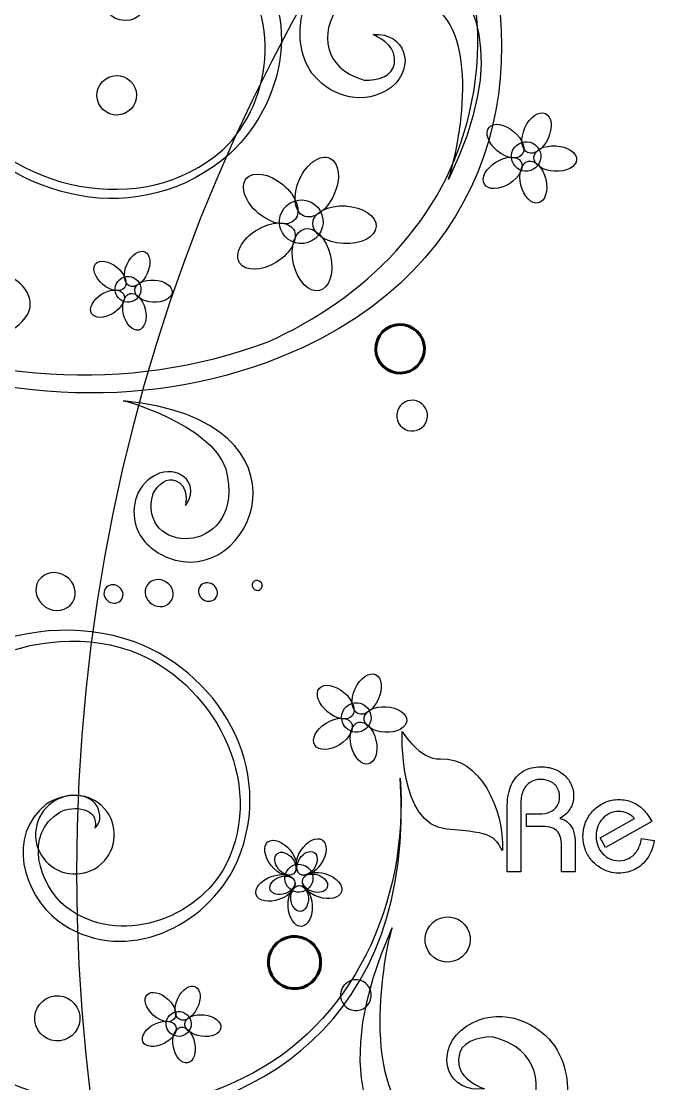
# Model space of a CAD drawing. Header units: millimetres. Extents: x -96 to 58, y -5 to 152.
# Drawn here: x -76.08 to -56.29, y 66.74 to 99.75 of the extents above; entities that cross this region are included whole.
import ezdxf

# ---------------------------------------------------------------- set-up
doc = ezdxf.new("R2010")
doc.units = ezdxf.units.MM
doc.header["$MEASUREMENT"] = 0
doc.layers.add('Capa 1', color=7, linetype='Continuous')

msp = doc.modelspace()

# ---------------------------------------------------------------- linework, layer by layer
at = {"layer": 'Capa 1', "color": 250, "lineweight": 9}
msp.add_open_spline([(-95.1806, 149.5), (-95.1806, 149.5), (57.2195, 149.5), (57.2195, 149.5), (57.2195, 149.5), (57.2195, 149.5), (57.2195, -2.9001), (57.2195, -2.9001), (57.2195, -2.9001), (57.2195, -2.9001), (-95.1806, -2.9001), (-95.1806, -2.9001), (-95.1806, -2.9001), (-95.1806, -2.9001), (-95.1806, 149.5), (-95.1806, 149.5)], degree=3, knots=[0, 0, 0, 0, 0.2, 0.2, 0.2, 0.2, 0.4, 0.4, 0.4, 0.4, 0.6, 0.6, 0.6, 0.6, 1, 1, 1, 1], dxfattribs=at)
at = {"layer": 'Capa 1', "color": 7}
msp.add_open_spline([(-18.9806, 128.6859), (11.6082, 128.6859), (36.4054, 103.8887), (36.4054, 73.2999), (36.4054, 73.2999), (36.4054, 42.7112), (11.6082, 17.9139), (-18.9806, 17.9139), (-18.9806, 17.9139), (-49.5694, 17.9139), (-74.3666, 42.7111), (-74.3666, 73.2999), (-74.3666, 73.2999), (-74.3666, 103.8888), (-49.5694, 128.6859), (-18.9806, 128.6859)], degree=3, knots=[0, 0, 0, 0, 0.2, 0.2, 0.2, 0.2, 0.4, 0.4, 0.4, 0.4, 0.6, 0.6, 0.6, 0.6, 1, 1, 1, 1], dxfattribs=at)
at = {"layer": 'Capa 1'}
for points, knots in [([(-95.1806, 101.2251), (-86.5589, 89.7345), (-75.6275, 85.7943), (-67.3298, 89.6195), (-67.3298, 89.6195), (-54.6221, 95.5185), (-63.5766, 115.4191), (-76.0977, 107.6342), (-76.0977, 107.6342), (-79.6681, 105.4144), (-80.8367, 100.5465), (-78.4187, 96.9745), (-78.4187, 96.9745), (-76.3836, 94.1435), (-72.3474, 93.2079), (-69.5934, 95.6457), (-69.5934, 95.6457), (-67.7291, 97.3921), (-67.3041, 100.495), (-69.4173, 102.2124), (-69.4173, 102.2124), (-70.6832, 103.1813), (-72.8666, 103.2319), (-73.5878, 101.547), (-73.5878, 101.547), (-73.8413, 100.8969), (-73.6453, 99.6402), (-72.7006, 99.787), (-72.7006, 99.787), (-72.5263, 99.823), (-72.3878, 99.918), (-72.3071, 100.0786), (-72.3071, 100.0786), (-72.971, 99.7133), (-73.3153, 100.6287), (-73.1877, 101.1412), (-73.1877, 101.1412), (-72.7627, 102.6194), (-70.854, 102.5562), (-69.8329, 101.8118), (-69.8329, 101.8118), (-67.9354, 100.3387), (-68.201, 97.273), (-69.8269, 95.757), (-69.8269, 95.757), (-72.3397, 93.5454), (-76.3805, 94.5164), (-78.1901, 97.0998), (-78.1901, 97.0998), (-80.3927, 100.4421), (-79.2161, 105.3057), (-75.9686, 107.4468), (-75.9686, 107.4468), (-68.4987, 112.2001), (-60.3328, 104.4454), (-62.1682, 96.9104), (-62.1682, 96.9104), (-62.9146, 93.6129), (-65.4, 91.1373), (-68.4509, 89.7784), (-68.4509, 89.7784), (-77.1663, 86.5843), (-87.2945, 90.9618), (-95.1806, 102.2645), (-95.1806, 102.2645), (-95.1806, 102.2645), (-95.1806, 101.2251), (-95.1806, 101.2251)], [0, 0, 0, 0, 0.0555556, 0.0555556, 0.0555556, 0.0555556, 0.1111111, 0.1111111, 0.1111111, 0.1111111, 0.1666667, 0.1666667, 0.1666667, 0.1666667, 0.2222222, 0.2222222, 0.2222222, 0.2222222, 0.2777778, 0.2777778, 0.2777778, 0.2777778, 0.3333333, 0.3333333, 0.3333333, 0.3333333, 0.3888889, 0.3888889, 0.3888889, 0.3888889, 0.4444444, 0.4444444, 0.4444444, 0.4444444, 0.5, 0.5, 0.5, 0.5, 0.5555556, 0.5555556, 0.5555556, 0.5555556, 0.6111111, 0.6111111, 0.6111111, 0.6111111, 0.6666667, 0.6666667, 0.6666667, 0.6666667, 0.7222222, 0.7222222, 0.7222222, 0.7222222, 0.7777778, 0.7777778, 0.7777778, 0.7777778, 0.8333333, 0.8333333, 0.8333333, 0.8333333, 0.8888889, 0.8888889, 0.8888889, 0.8888889, 1, 1, 1, 1]), ([(-65.1599, 99.3346), (-64.8139, 99.1638), (-64.4284, 98.9361), (-64.4956, 98.4381), (-64.4956, 98.4381), (-64.5483, 98.0442), (-65.0059, 97.9038), (-65.4392, 97.9209), (-65.4392, 97.9209), (-68.0101, 98.66), (-65.7729, 102.4226), (-63.2409, 100.1965), (-63.2409, 100.1965), (-61.6906, 99.0239), (-62.6654, 95.1843), (-62.8222, 94.8352), (-62.8222, 94.8352), (-59.0965, 102.4118), (-66.7631, 103.567), (-67.3896, 99.8253), (-67.3896, 99.8253), (-67.48, 99.2836), (-67.4297, 98.5643), (-66.9758, 98.0409), (-66.9758, 98.0409), (-66.4285, 97.4096), (-65.4286, 97.0747), (-64.5829, 97.7072), (-64.5829, 97.7072), (-63.825, 98.347), (-64.1584, 99.4118), (-65.1599, 99.3346)], [0, 0, 0, 0, 0.1111111, 0.1111111, 0.1111111, 0.1111111, 0.2222222, 0.2222222, 0.2222222, 0.2222222, 0.3333333, 0.3333333, 0.3333333, 0.3333333, 0.4444444, 0.4444444, 0.4444444, 0.4444444, 0.5555556, 0.5555556, 0.5555556, 0.5555556, 0.6666667, 0.6666667, 0.6666667, 0.6666667, 0.7777778, 0.7777778, 0.7777778, 0.7777778, 1, 1, 1, 1]), ([(-72.7864, 97.9664), (-73.0718, 98.149), (-73.4516, 98.0658), (-73.6345, 97.7802), (-73.6345, 97.7802), (-73.8173, 97.4949), (-73.7341, 97.1153), (-73.4487, 96.9321), (-73.4487, 96.9321), (-73.1634, 96.7496), (-72.7839, 96.8325), (-72.6007, 97.1179), (-72.6007, 97.1179), (-72.4178, 97.4032), (-72.5011, 97.783), (-72.7864, 97.9664)], [0, 0, 0, 0, 0.2, 0.2, 0.2, 0.2, 0.4, 0.4, 0.4, 0.4, 0.6, 0.6, 0.6, 0.6, 1, 1, 1, 1]), ([(-59.8085, 96.8814), (-60.0069, 96.972), (-60.2919, 96.7748), (-60.4448, 96.4404), (-60.4448, 96.4404), (-60.5976, 96.1063), (-60.561, 95.7613), (-60.3624, 95.6706), (-60.3624, 95.6706), (-60.164, 95.5798), (-59.8789, 95.7773), (-59.7261, 96.1113), (-59.7261, 96.1113), (-59.573, 96.4462), (-59.6102, 96.7905), (-59.8085, 96.8814)], [0, 0, 0, 0, 0.2, 0.2, 0.2, 0.2, 0.4, 0.4, 0.4, 0.4, 0.6, 0.6, 0.6, 0.6, 1, 1, 1, 1]), ([(-61.5604, 96.4529), (-61.7003, 96.2852), (-61.5853, 95.9582), (-61.303, 95.7224), (-61.303, 95.7224), (-61.0209, 95.4869), (-60.6786, 95.4313), (-60.5386, 95.5991), (-60.5386, 95.5991), (-60.3986, 95.7665), (-60.514, 96.0933), (-60.7962, 96.3291), (-60.7962, 96.3291), (-61.0781, 96.565), (-61.4204, 96.6202), (-61.5604, 96.4529)], [0, 0, 0, 0, 0.2, 0.2, 0.2, 0.2, 0.4, 0.4, 0.4, 0.4, 0.6, 0.6, 0.6, 0.6, 1, 1, 1, 1]), ([(-60.2641, 95.1149), (-60.0246, 95.195), (-59.895, 95.4539), (-59.9751, 95.6935), (-59.9751, 95.6935), (-60.0552, 95.9334), (-60.3142, 96.0627), (-60.5541, 95.9828), (-60.5541, 95.9828), (-60.7936, 95.9029), (-60.923, 95.6431), (-60.8431, 95.4036), (-60.8431, 95.4036), (-60.763, 95.1643), (-60.5037, 95.0347), (-60.2641, 95.1149)], [0, 0, 0, 0, 0.2, 0.2, 0.2, 0.2, 0.4, 0.4, 0.4, 0.4, 0.6, 0.6, 0.6, 0.6, 1, 1, 1, 1]), ([(-58.8403, 95.4467), (-58.8274, 95.6641), (-59.1145, 95.8584), (-59.4817, 95.8801), (-59.4817, 95.8801), (-59.8486, 95.9017), (-60.1565, 95.7424), (-60.1694, 95.5246), (-60.1694, 95.5246), (-60.1823, 95.307), (-59.895, 95.1125), (-59.528, 95.0907), (-59.528, 95.0907), (-59.1611, 95.0696), (-58.8532, 95.2287), (-58.8403, 95.4467)], [0, 0, 0, 0, 0.2, 0.2, 0.2, 0.2, 0.4, 0.4, 0.4, 0.4, 0.6, 0.6, 0.6, 0.6, 1, 1, 1, 1]), ([(-66.4984, 95.4969), (-66.7923, 95.6318), (-67.2151, 95.3389), (-67.4417, 94.8432), (-67.4417, 94.8432), (-67.6686, 94.3479), (-67.6137, 93.8369), (-67.3195, 93.7024), (-67.3195, 93.7024), (-67.0253, 93.568), (-66.6029, 93.8601), (-66.3762, 94.3558), (-66.3762, 94.3558), (-66.1495, 94.8509), (-66.2042, 95.3623), (-66.4984, 95.4969)], [0, 0, 0, 0, 0.2, 0.2, 0.2, 0.2, 0.4, 0.4, 0.4, 0.4, 0.6, 0.6, 0.6, 0.6, 1, 1, 1, 1]), ([(-61.702, 94.6864), (-61.5864, 94.5013), (-61.2398, 94.5092), (-60.9279, 94.7038), (-60.9279, 94.7038), (-60.6162, 94.8988), (-60.457, 95.2067), (-60.573, 95.3921), (-60.573, 95.3921), (-60.6883, 95.577), (-61.0351, 95.5693), (-61.3468, 95.3743), (-61.3468, 95.3743), (-61.6588, 95.1796), (-61.8176, 94.8712), (-61.702, 94.6864)], [0, 0, 0, 0, 0.2, 0.2, 0.2, 0.2, 0.4, 0.4, 0.4, 0.4, 0.6, 0.6, 0.6, 0.6, 1, 1, 1, 1]), ([(-60.0306, 94.1048), (-59.8182, 94.1552), (-59.7146, 94.486), (-59.7994, 94.8438), (-59.7994, 94.8438), (-59.8844, 95.2014), (-60.1254, 95.4508), (-60.3377, 95.4001), (-60.3377, 95.4001), (-60.5498, 95.35), (-60.6534, 95.0189), (-60.5687, 94.6612), (-60.5687, 94.6612), (-60.484, 94.3039), (-60.243, 94.0544), (-60.0306, 94.1048)], [0, 0, 0, 0, 0.2, 0.2, 0.2, 0.2, 0.4, 0.4, 0.4, 0.4, 0.6, 0.6, 0.6, 0.6, 1, 1, 1, 1]), ([(-69.0953, 94.8617), (-69.3029, 94.6128), (-69.132, 94.1282), (-68.7136, 93.7788), (-68.7136, 93.7788), (-68.2954, 93.4297), (-67.7883, 93.3476), (-67.5808, 93.5962), (-67.5808, 93.5962), (-67.3733, 93.8447), (-67.5442, 94.3289), (-67.9623, 94.6784), (-67.9623, 94.6784), (-68.3807, 95.0276), (-68.8881, 95.1096), (-69.0953, 94.8617)], [0, 0, 0, 0, 0.2, 0.2, 0.2, 0.2, 0.4, 0.4, 0.4, 0.4, 0.6, 0.6, 0.6, 0.6, 1, 1, 1, 1]), ([(-67.1738, 92.8779), (-66.8187, 92.9967), (-66.6266, 93.3813), (-66.7454, 93.7362), (-66.7454, 93.7362), (-66.8639, 94.0917), (-67.2482, 94.2834), (-67.6037, 94.1646), (-67.6037, 94.1646), (-67.9588, 94.0461), (-68.1509, 93.6618), (-68.0322, 93.3063), (-68.0322, 93.3063), (-67.9133, 92.9513), (-67.529, 92.7594), (-67.1738, 92.8779)], [0, 0, 0, 0, 0.2, 0.2, 0.2, 0.2, 0.4, 0.4, 0.4, 0.4, 0.6, 0.6, 0.6, 0.6, 1, 1, 1, 1]), ([(-65.0634, 93.37), (-65.0442, 93.6929), (-65.4698, 93.9806), (-66.0139, 94.013), (-66.0139, 94.013), (-66.5579, 94.0447), (-67.0144, 93.8088), (-67.0336, 93.4857), (-67.0336, 93.4857), (-67.0525, 93.163), (-66.6266, 92.875), (-66.0829, 92.8429), (-66.0829, 92.8429), (-65.5387, 92.811), (-65.0823, 93.0467), (-65.0634, 93.37)], [0, 0, 0, 0, 0.2, 0.2, 0.2, 0.2, 0.4, 0.4, 0.4, 0.4, 0.6, 0.6, 0.6, 0.6, 1, 1, 1, 1]), ([(-69.3051, 92.2433), (-69.1337, 91.9686), (-68.62, 91.9803), (-68.1578, 92.2691), (-68.1578, 92.2691), (-67.6958, 92.5578), (-67.4601, 93.0144), (-67.6315, 93.2888), (-67.6315, 93.2888), (-67.8029, 93.5635), (-68.3166, 93.5516), (-68.7789, 93.2631), (-68.7789, 93.2631), (-69.241, 92.9741), (-69.4766, 92.5175), (-69.3051, 92.2433)], [0, 0, 0, 0, 0.2, 0.2, 0.2, 0.2, 0.4, 0.4, 0.4, 0.4, 0.6, 0.6, 0.6, 0.6, 1, 1, 1, 1]), ([(-66.8275, 91.3809), (-66.5127, 91.4555), (-66.3593, 91.9463), (-66.4849, 92.4763), (-66.4849, 92.4763), (-66.6109, 93.0065), (-66.968, 93.3761), (-67.2829, 93.3015), (-67.2829, 93.3015), (-67.5974, 93.2265), (-67.7511, 92.7362), (-67.6252, 92.2059), (-67.6252, 92.2059), (-67.4995, 91.6757), (-67.1424, 91.3063), (-66.8275, 91.3809)], [0, 0, 0, 0, 0.2, 0.2, 0.2, 0.2, 0.4, 0.4, 0.4, 0.4, 0.6, 0.6, 0.6, 0.6, 1, 1, 1, 1]), ([(-77.4132, 91.6825), (-77.0323, 91.9111), (-76.7403, 91.9712), (-76.3348, 91.7563), (-76.3348, 91.7563), (-75.8868, 91.5188), (-75.6828, 91.0251), (-75.8797, 90.6541), (-75.8797, 90.6541), (-76.2361, 89.9823), (-77.4037, 89.74), (-78.5714, 89.4982), (-78.5714, 89.4982), (-79.0263, 90.6004), (-79.4813, 91.7027), (-79.125, 92.3748), (-79.125, 92.3748), (-78.9282, 92.7457), (-78.4051, 92.8541), (-77.9572, 92.6166), (-77.9572, 92.6166), (-77.5516, 92.4018), (-77.4379, 92.1257), (-77.4132, 91.6825)], [0, 0, 0, 0, 0.1428571, 0.1428571, 0.1428571, 0.1428571, 0.2857143, 0.2857143, 0.2857143, 0.2857143, 0.4285714, 0.4285714, 0.4285714, 0.4285714, 0.5714286, 0.5714286, 0.5714286, 0.5714286, 0.7142857, 0.7142857, 0.7142857, 0.7142857, 1, 1, 1, 1]), ([(-72.2427, 92.587), (-72.4161, 92.6665), (-72.6654, 92.4935), (-72.799, 92.201), (-72.799, 92.201), (-72.933, 91.9089), (-72.9007, 91.6075), (-72.7272, 91.5281), (-72.7272, 91.5281), (-72.5535, 91.4487), (-72.3042, 91.6215), (-72.1705, 91.9134), (-72.1705, 91.9134), (-72.0369, 92.206), (-72.0692, 92.5076), (-72.2427, 92.587)], [0, 0, 0, 0, 0.2, 0.2, 0.2, 0.2, 0.4, 0.4, 0.4, 0.4, 0.6, 0.6, 0.6, 0.6, 1, 1, 1, 1]), ([(-73.7747, 92.2117), (-73.8969, 92.0655), (-73.7962, 91.7791), (-73.5494, 91.5734), (-73.5494, 91.5734), (-73.3027, 91.3674), (-73.0034, 91.319), (-72.8812, 91.4652), (-72.8812, 91.4652), (-72.7587, 91.6118), (-72.8597, 91.8977), (-73.1064, 92.104), (-73.1064, 92.104), (-73.3529, 92.3101), (-73.6525, 92.3584), (-73.7747, 92.2117)], [0, 0, 0, 0, 0.2, 0.2, 0.2, 0.2, 0.4, 0.4, 0.4, 0.4, 0.6, 0.6, 0.6, 0.6, 1, 1, 1, 1]), ([(-72.6411, 91.0417), (-72.4315, 91.112), (-72.3185, 91.3387), (-72.3884, 91.5482), (-72.3884, 91.5482), (-72.4585, 91.7577), (-72.6851, 91.8707), (-72.8947, 91.8009), (-72.8947, 91.8009), (-73.1041, 91.7311), (-73.2175, 91.5039), (-73.1474, 91.2943), (-73.1474, 91.2943), (-73.0772, 91.0848), (-72.8505, 90.9721), (-72.6411, 91.0417)], [0, 0, 0, 0, 0.2, 0.2, 0.2, 0.2, 0.4, 0.4, 0.4, 0.4, 0.6, 0.6, 0.6, 0.6, 1, 1, 1, 1]), ([(-73.8983, 90.6675), (-73.7973, 90.5058), (-73.4942, 90.5124), (-73.2214, 90.6827), (-73.2214, 90.6827), (-72.949, 90.8532), (-72.8099, 91.1223), (-72.911, 91.2846), (-72.911, 91.2846), (-73.0122, 91.4462), (-73.3153, 91.4395), (-73.5881, 91.2688), (-73.5881, 91.2688), (-73.8606, 91.0987), (-73.9996, 90.8293), (-73.8983, 90.6675)], [0, 0, 0, 0, 0.2, 0.2, 0.2, 0.2, 0.4, 0.4, 0.4, 0.4, 0.6, 0.6, 0.6, 0.6, 1, 1, 1, 1]), ([(-71.3961, 91.3319), (-71.385, 91.5226), (-71.6359, 91.6924), (-71.9568, 91.7111), (-71.9568, 91.7111), (-72.2779, 91.7303), (-72.5469, 91.5912), (-72.5583, 91.4003), (-72.5583, 91.4003), (-72.5695, 91.21), (-72.3185, 91.0402), (-71.9977, 91.021), (-71.9977, 91.021), (-71.6766, 91.0024), (-71.4075, 91.1415), (-71.3961, 91.3319)], [0, 0, 0, 0, 0.2, 0.2, 0.2, 0.2, 0.4, 0.4, 0.4, 0.4, 0.6, 0.6, 0.6, 0.6, 1, 1, 1, 1]), ([(-72.4367, 90.1585), (-72.2513, 90.2029), (-72.1606, 90.4921), (-72.2346, 90.8046), (-72.2346, 90.8046), (-72.3091, 91.1179), (-72.5197, 91.3355), (-72.7055, 91.2915), (-72.7055, 91.2915), (-72.8912, 91.2477), (-72.9816, 90.958), (-72.9075, 90.6452), (-72.9075, 90.6452), (-72.8333, 90.3325), (-72.6227, 90.1147), (-72.4367, 90.1585)], [0, 0, 0, 0, 0.2, 0.2, 0.2, 0.2, 0.4, 0.4, 0.4, 0.4, 0.6, 0.6, 0.6, 0.6, 1, 1, 1, 1]), ([(-70.9794, 84.7028), (-70.9516, 84.9902), (-70.9442, 85.3248), (-71.2871, 85.4779), (-71.2871, 85.4779), (-71.5581, 85.6004), (-71.8277, 85.3644), (-71.9873, 85.0824), (-71.9873, 85.0824), (-72.5311, 83.1582), (-69.2591, 83.0971), (-69.6758, 85.5824), (-69.6758, 85.5824), (-69.81, 87.0297), (-72.6334, 87.9229), (-72.9167, 87.9604), (-72.9167, 87.9604), (-66.6355, 87.3431), (-68.9222, 82.0167), (-71.5461, 83.093), (-71.5461, 83.093), (-71.9261, 83.2489), (-72.3631, 83.5647), (-72.5165, 84.0587), (-72.5165, 84.0587), (-72.702, 84.6554), (-72.5212, 85.4227), (-71.7859, 85.7104), (-71.7859, 85.7104), (-71.0807, 85.9399), (-70.5355, 85.3091), (-70.9794, 84.7028)], [0, 0, 0, 0, 0.1111111, 0.1111111, 0.1111111, 0.1111111, 0.2222222, 0.2222222, 0.2222222, 0.2222222, 0.3333333, 0.3333333, 0.3333333, 0.3333333, 0.4444444, 0.4444444, 0.4444444, 0.4444444, 0.5555556, 0.5555556, 0.5555556, 0.5555556, 0.6666667, 0.6666667, 0.6666667, 0.6666667, 0.7777778, 0.7777778, 0.7777778, 0.7777778, 1, 1, 1, 1]), ([(-64.4241, 87.5415), (-64.4003, 87.8048), (-64.1676, 87.9988), (-63.9046, 87.9748), (-63.9046, 87.9748), (-63.6418, 87.9513), (-63.4481, 87.7186), (-63.4719, 87.4556), (-63.4719, 87.4556), (-63.4956, 87.1926), (-63.728, 86.9985), (-63.991, 87.0226), (-63.991, 87.0226), (-64.2538, 87.0464), (-64.4478, 87.2787), (-64.4241, 87.5415)], [0, 0, 0, 0, 0.2, 0.2, 0.2, 0.2, 0.4, 0.4, 0.4, 0.4, 0.6, 0.6, 0.6, 0.6, 1, 1, 1, 1]), ([(-75.3264, 81.5517), (-75.617, 81.739), (-75.7134, 82.1063), (-75.5419, 82.3724), (-75.5419, 82.3724), (-75.3708, 82.6383), (-74.9962, 82.7024), (-74.7057, 82.5149), (-74.7057, 82.5149), (-74.4155, 82.3283), (-74.3188, 81.9606), (-74.4902, 81.6947), (-74.4902, 81.6947), (-74.6616, 81.429), (-75.0359, 81.3647), (-75.3264, 81.5517)], [0, 0, 0, 0, 0.2, 0.2, 0.2, 0.2, 0.4, 0.4, 0.4, 0.4, 0.6, 0.6, 0.6, 0.6, 1, 1, 1, 1]), ([(-73.3691, 81.7243), (-73.5103, 81.815), (-73.5572, 81.9934), (-73.4739, 82.1226), (-73.4739, 82.1226), (-73.3909, 82.2517), (-73.2089, 82.2826), (-73.068, 82.1921), (-73.068, 82.1921), (-72.927, 82.1011), (-72.8801, 81.9228), (-72.9633, 81.7937), (-72.9633, 81.7937), (-73.0463, 81.6648), (-73.2283, 81.6332), (-73.3691, 81.7243)], [0, 0, 0, 0, 0.2, 0.2, 0.2, 0.2, 0.4, 0.4, 0.4, 0.4, 0.6, 0.6, 0.6, 0.6, 1, 1, 1, 1]), ([(-72.0217, 81.6427), (-72.2292, 81.7763), (-72.2982, 82.0387), (-72.176, 82.2281), (-72.176, 82.2281), (-72.0535, 82.4184), (-71.7865, 82.4637), (-71.579, 82.33), (-71.579, 82.33), (-71.3715, 82.1972), (-71.3028, 81.9348), (-71.425, 81.745), (-71.425, 81.745), (-71.5475, 81.5548), (-71.8145, 81.5093), (-72.0217, 81.6427)], [0, 0, 0, 0, 0.2, 0.2, 0.2, 0.2, 0.4, 0.4, 0.4, 0.4, 0.6, 0.6, 0.6, 0.6, 1, 1, 1, 1]), ([(-70.4356, 81.7858), (-70.577, 81.8765), (-70.6239, 82.0547), (-70.5407, 82.1839), (-70.5407, 82.1839), (-70.4574, 82.3131), (-70.2753, 82.3441), (-70.1346, 82.2534), (-70.1346, 82.2534), (-69.9937, 82.1627), (-69.9468, 81.984), (-70.0301, 81.855), (-70.0301, 81.855), (-70.1131, 81.7261), (-70.2948, 81.695), (-70.4356, 81.7858)], [0, 0, 0, 0, 0.2, 0.2, 0.2, 0.2, 0.4, 0.4, 0.4, 0.4, 0.6, 0.6, 0.6, 0.6, 1, 1, 1, 1]), ([(-68.8381, 82.0972), (-68.9142, 82.146), (-68.9397, 82.2422), (-68.8947, 82.3117), (-68.8947, 82.3117), (-68.8498, 82.3817), (-68.7516, 82.3982), (-68.6758, 82.3493), (-68.6758, 82.3493), (-68.5997, 82.3006), (-68.5745, 82.2041), (-68.6191, 82.1346), (-68.6191, 82.1346), (-68.6641, 82.0648), (-68.7619, 82.0481), (-68.8381, 82.0972)], [0, 0, 0, 0, 0.2, 0.2, 0.2, 0.2, 0.4, 0.4, 0.4, 0.4, 0.6, 0.6, 0.6, 0.6, 1, 1, 1, 1]), ([(-73.7979, 74.6853), (-73.6405, 75.3203), (-74.4805, 75.4038), (-74.8797, 75.1837), (-74.8797, 75.1837), (-76.0182, 74.501), (-75.5419, 72.9222), (-74.6946, 72.2362), (-74.6946, 72.2362), (-73.0443, 70.9797), (-70.6291, 71.8475), (-69.7262, 73.5407), (-69.7262, 73.5407), (-68.4388, 76.1286), (-70.1451, 79.27), (-72.7029, 80.2059), (-72.7029, 80.2059), (-75.9795, 81.301), (-79.6649, 79.1676), (-80.7297, 75.9833), (-80.7297, 75.9833), (-83.1085, 68.8447), (-75.0331, 63.9716), (-69.1815, 66.9226), (-69.1815, 66.9226), (-65.8169, 68.5576), (-64.0411, 72.3632), (-64.3182, 76.2415), (-64.3182, 76.2415), (-63.275, 61.19), (-85.0647, 63.3185), (-81.1002, 76.1946), (-81.1002, 76.1946), (-80.032, 79.6641), (-76.0832, 81.6967), (-72.5655, 80.4729), (-72.5655, 80.4729), (-69.7525, 79.4044), (-68.0751, 76.2446), (-69.4969, 73.4056), (-69.4969, 73.4056), (-70.5398, 71.4627), (-73.034, 70.4185), (-74.9364, 71.7997), (-74.9364, 71.7997), (-76.0256, 72.6412), (-76.5527, 74.4513), (-75.3073, 75.427), (-75.3073, 75.427), (-74.821, 75.7829), (-73.7298, 75.899), (-73.6422, 75.0781), (-73.6422, 75.0781), (-73.6333, 74.925), (-73.6819, 74.7882), (-73.7979, 74.6853)], [0, 0, 0, 0, 0.0666667, 0.0666667, 0.0666667, 0.0666667, 0.1333333, 0.1333333, 0.1333333, 0.1333333, 0.2, 0.2, 0.2, 0.2, 0.2666667, 0.2666667, 0.2666667, 0.2666667, 0.3333333, 0.3333333, 0.3333333, 0.3333333, 0.4, 0.4, 0.4, 0.4, 0.4666667, 0.4666667, 0.4666667, 0.4666667, 0.5333333, 0.5333333, 0.5333333, 0.5333333, 0.6, 0.6, 0.6, 0.6, 0.6666667, 0.6666667, 0.6666667, 0.6666667, 0.7333333, 0.7333333, 0.7333333, 0.7333333, 0.8, 0.8, 0.8, 0.8, 0.8666667, 0.8666667, 0.8666667, 0.8666667, 1, 1, 1, 1]), ([(-65.0792, 79.4544), (-65.2778, 79.5451), (-65.5625, 79.3479), (-65.7154, 79.0133), (-65.7154, 79.0133), (-65.8684, 78.6795), (-65.8316, 78.3347), (-65.6329, 78.2434), (-65.6329, 78.2434), (-65.4346, 78.1528), (-65.1496, 78.3504), (-64.9967, 78.6848), (-64.9967, 78.6848), (-64.8439, 79.019), (-64.8806, 79.3636), (-65.0792, 79.4544)], [0, 0, 0, 0, 0.2, 0.2, 0.2, 0.2, 0.4, 0.4, 0.4, 0.4, 0.6, 0.6, 0.6, 0.6, 1, 1, 1, 1]), ([(-66.831, 79.0258), (-66.9712, 78.8583), (-66.8556, 78.5311), (-66.5737, 78.2955), (-66.5737, 78.2955), (-66.2915, 78.0602), (-65.9492, 78.0048), (-65.8092, 78.1722), (-65.8092, 78.1722), (-65.6693, 78.3396), (-65.7846, 78.6668), (-66.0668, 78.9019), (-66.0668, 78.9019), (-66.349, 79.1383), (-66.691, 79.1934), (-66.831, 79.0258)], [0, 0, 0, 0, 0.2, 0.2, 0.2, 0.2, 0.4, 0.4, 0.4, 0.4, 0.6, 0.6, 0.6, 0.6, 1, 1, 1, 1]), ([(-65.5345, 77.6877), (-65.2952, 77.7679), (-65.1656, 78.0271), (-65.2457, 78.2669), (-65.2457, 78.2669), (-65.3259, 78.5062), (-65.5851, 78.6359), (-65.8247, 78.5557), (-65.8247, 78.5557), (-66.0645, 78.4757), (-66.1939, 78.2163), (-66.1138, 77.9767), (-66.1138, 77.9767), (-66.0336, 77.7371), (-65.7743, 77.6075), (-65.5345, 77.6877)], [0, 0, 0, 0, 0.2, 0.2, 0.2, 0.2, 0.4, 0.4, 0.4, 0.4, 0.6, 0.6, 0.6, 0.6, 1, 1, 1, 1]), ([(-64.1109, 78.0197), (-64.0981, 78.2376), (-64.3854, 78.4317), (-64.7523, 78.4535), (-64.7523, 78.4535), (-65.1192, 78.4749), (-65.4272, 78.3156), (-65.4401, 78.0975), (-65.4401, 78.0975), (-65.4529, 77.88), (-65.1656, 77.6856), (-64.7987, 77.6642), (-64.7987, 77.6642), (-64.4318, 77.6428), (-64.1238, 77.8015), (-64.1109, 78.0197)], [0, 0, 0, 0, 0.2, 0.2, 0.2, 0.2, 0.4, 0.4, 0.4, 0.4, 0.6, 0.6, 0.6, 0.6, 1, 1, 1, 1]), ([(-66.9727, 77.2597), (-66.857, 77.0741), (-66.5104, 77.0824), (-66.1985, 77.277), (-66.1985, 77.277), (-65.8868, 77.472), (-65.7279, 77.7798), (-65.8436, 77.965), (-65.8436, 77.965), (-65.9592, 78.15), (-66.3058, 78.1421), (-66.6177, 77.9472), (-66.6177, 77.9472), (-66.9294, 77.7528), (-67.0883, 77.4444), (-66.9727, 77.2597)], [0, 0, 0, 0, 0.2, 0.2, 0.2, 0.2, 0.4, 0.4, 0.4, 0.4, 0.6, 0.6, 0.6, 0.6, 1, 1, 1, 1]), ([(-65.3012, 76.6778), (-65.0889, 76.7282), (-64.9853, 77.0589), (-65.0703, 77.4166), (-65.0703, 77.4166), (-65.155, 77.7744), (-65.396, 78.0239), (-65.6083, 77.9733), (-65.6083, 77.9733), (-65.8207, 77.9232), (-65.924, 77.5917), (-65.8393, 77.2343), (-65.8393, 77.2343), (-65.7545, 76.8767), (-65.5136, 76.6276), (-65.3012, 76.6778)], [0, 0, 0, 0, 0.2, 0.2, 0.2, 0.2, 0.4, 0.4, 0.4, 0.4, 0.6, 0.6, 0.6, 0.6, 1, 1, 1, 1]), ([(-64.2592, 77.6891), (-64.2592, 77.6891), (-64.3746, 74.7741), (-62.884, 74.6563), (-62.884, 74.6563), (-61.3935, 74.5385), (-61.3944, 74.409), (-61.1439, 73.9862), (-61.1439, 73.9862), (-61.0738, 75.2671), (-61.8677, 76.9155), (-63.0689, 76.8356), (-63.0689, 76.8356), (-63.7048, 76.7933), (-64.2592, 77.6888), (-64.2592, 77.6891)], [0, 0, 0, 0, 0.2, 0.2, 0.2, 0.2, 0.4, 0.4, 0.4, 0.4, 0.6, 0.6, 0.6, 0.6, 1, 1, 1, 1]), ([(-75.3273, 73.6669), (-75.7775, 74.1704), (-75.7343, 74.9436), (-75.2306, 75.3938), (-75.2306, 75.3938), (-74.7272, 75.8442), (-73.9539, 75.8007), (-73.5037, 75.2973), (-73.5037, 75.2973), (-73.0534, 74.7939), (-73.0967, 74.0203), (-73.6004, 73.5701), (-73.6004, 73.5701), (-74.1035, 73.1204), (-74.8771, 73.1634), (-75.3273, 73.6669)], [0, 0, 0, 0, 0.2, 0.2, 0.2, 0.2, 0.4, 0.4, 0.4, 0.4, 0.6, 0.6, 0.6, 0.6, 1, 1, 1, 1]), ([(-68.4251, 74.2551), (-68.5873, 74.1251), (-68.541, 73.7979), (-68.3218, 73.5249), (-68.3218, 73.5249), (-68.1028, 73.2516), (-67.7934, 73.1357), (-67.6315, 73.2661), (-67.6315, 73.2661), (-67.4692, 73.3961), (-67.5152, 73.723), (-67.7345, 73.9963), (-67.7345, 73.9963), (-67.9537, 74.2694), (-68.2628, 74.3852), (-68.4251, 74.2551)], [0, 0, 0, 0, 0.2, 0.2, 0.2, 0.2, 0.4, 0.4, 0.4, 0.4, 0.6, 0.6, 0.6, 0.6, 1, 1, 1, 1]), ([(-66.7383, 74.3186), (-66.9122, 74.4323), (-67.2091, 74.2868), (-67.4005, 73.9934), (-67.4005, 73.9934), (-67.5917, 73.7005), (-67.6057, 73.3704), (-67.4317, 73.2565), (-67.4317, 73.2565), (-67.2574, 73.1429), (-66.9609, 73.2888), (-66.7694, 73.5819), (-66.7694, 73.5819), (-66.5782, 73.8753), (-66.5643, 74.2049), (-66.7383, 74.3186)], [0, 0, 0, 0, 0.2, 0.2, 0.2, 0.2, 0.4, 0.4, 0.4, 0.4, 0.6, 0.6, 0.6, 0.6, 1, 1, 1, 1]), ([(-68.132, 73.8938), (-68.2488, 73.8001), (-68.231, 73.5838), (-68.0925, 73.411), (-68.0925, 73.411), (-67.954, 73.2385), (-67.7468, 73.1743), (-67.6303, 73.2679), (-67.6303, 73.2679), (-67.5135, 73.3619), (-67.5313, 73.5776), (-67.6698, 73.7502), (-67.6698, 73.7502), (-67.8083, 73.9231), (-68.0152, 73.9871), (-68.132, 73.8938)], [0, 0, 0, 0, 0.2, 0.2, 0.2, 0.2, 0.4, 0.4, 0.4, 0.4, 0.6, 0.6, 0.6, 0.6, 1, 1, 1, 1]), ([(-66.9909, 73.9279), (-67.116, 74.0094), (-67.3161, 73.9255), (-67.4369, 73.7402), (-67.4369, 73.7402), (-67.5579, 73.5548), (-67.5545, 73.338), (-67.4292, 73.2562), (-67.4292, 73.2562), (-67.3037, 73.1744), (-67.104, 73.2588), (-66.9832, 73.4439), (-66.9832, 73.4439), (-66.8622, 73.6294), (-66.8656, 73.846), (-66.9909, 73.9279)], [0, 0, 0, 0, 0.2, 0.2, 0.2, 0.2, 0.4, 0.4, 0.4, 0.4, 0.6, 0.6, 0.6, 0.6, 1, 1, 1, 1]), ([(-67.8593, 72.9428), (-67.7565, 72.7252), (-67.4967, 72.6314), (-67.2792, 72.7341), (-67.2792, 72.7341), (-67.0613, 72.8371), (-66.968, 73.0962), (-67.0705, 73.3143), (-67.0705, 73.3143), (-67.173, 73.5318), (-67.4326, 73.6254), (-67.6506, 73.5229), (-67.6506, 73.5229), (-67.8681, 73.4203), (-67.9614, 73.1606), (-67.8593, 72.9428)], [0, 0, 0, 0, 0.2, 0.2, 0.2, 0.2, 0.4, 0.4, 0.4, 0.4, 0.6, 0.6, 0.6, 0.6, 1, 1, 1, 1]), ([(-68.7883, 72.6093), (-68.717, 72.4134), (-68.3922, 72.3527), (-68.0633, 72.4731), (-68.0633, 72.4731), (-67.7345, 72.593), (-67.5259, 72.8492), (-67.5971, 73.0444), (-67.5971, 73.0444), (-67.6686, 73.2395), (-67.9932, 73.3008), (-68.322, 73.1803), (-68.322, 73.1803), (-68.6509, 73.0603), (-68.8598, 72.8043), (-68.7883, 72.6093)], [0, 0, 0, 0, 0.2, 0.2, 0.2, 0.2, 0.4, 0.4, 0.4, 0.4, 0.6, 0.6, 0.6, 0.6, 1, 1, 1, 1]), ([(-66.1366, 72.7093), (-66.0731, 72.9073), (-66.2918, 73.1548), (-66.6252, 73.2622), (-66.6252, 73.2622), (-66.9586, 73.3693), (-67.2806, 73.2959), (-67.3441, 73.0979), (-67.3441, 73.0979), (-67.4077, 72.9004), (-67.1893, 72.6526), (-66.8558, 72.5453), (-66.8558, 72.5453), (-66.5224, 72.438), (-66.2005, 72.5115), (-66.1366, 72.7093)], [0, 0, 0, 0, 0.2, 0.2, 0.2, 0.2, 0.4, 0.4, 0.4, 0.4, 0.6, 0.6, 0.6, 0.6, 1, 1, 1, 1]), ([(-66.5806, 72.85), (-66.5347, 72.9925), (-66.6684, 73.1629), (-66.879, 73.2307), (-66.879, 73.2307), (-67.09, 73.2984), (-67.2981, 73.2378), (-67.3438, 73.0953), (-67.3438, 73.0953), (-67.3896, 72.9532), (-67.2559, 72.7826), (-67.045, 72.7146), (-67.045, 72.7146), (-66.8344, 72.6468), (-66.6263, 72.7073), (-66.5806, 72.85)], [0, 0, 0, 0, 0.2, 0.2, 0.2, 0.2, 0.4, 0.4, 0.4, 0.4, 0.6, 0.6, 0.6, 0.6, 1, 1, 1, 1]), ([(-68.3521, 72.771), (-68.3006, 72.6301), (-68.0905, 72.5776), (-67.8825, 72.6537), (-67.8825, 72.6537), (-67.6746, 72.7299), (-67.5476, 72.9055), (-67.5989, 73.0461), (-67.5989, 73.0461), (-67.6503, 73.1867), (-67.8604, 73.239), (-68.0685, 73.1631), (-68.0685, 73.1631), (-68.2765, 73.0871), (-68.4033, 72.9113), (-68.3521, 72.771)], [0, 0, 0, 0, 0.2, 0.2, 0.2, 0.2, 0.4, 0.4, 0.4, 0.4, 0.6, 0.6, 0.6, 0.6, 1, 1, 1, 1]), ([(-67.3859, 71.633), (-67.1784, 71.6453), (-67.0267, 71.9385), (-67.0474, 72.2882), (-67.0474, 72.2882), (-67.0679, 72.6378), (-67.2531, 72.9113), (-67.4603, 72.899), (-67.4603, 72.899), (-67.6681, 72.8869), (-67.8198, 72.5934), (-67.7992, 72.2439), (-67.7992, 72.2439), (-67.7786, 71.8947), (-67.5937, 71.6208), (-67.3859, 71.633)], [0, 0, 0, 0, 0.2, 0.2, 0.2, 0.2, 0.4, 0.4, 0.4, 0.4, 0.6, 0.6, 0.6, 0.6, 1, 1, 1, 1]), ([(-67.4157, 72.0975), (-67.2663, 72.106), (-67.1558, 72.2925), (-67.1687, 72.5135), (-67.1687, 72.5135), (-67.1816, 72.7345), (-67.3132, 72.907), (-67.4626, 72.8978), (-67.4626, 72.8978), (-67.612, 72.8893), (-67.7228, 72.7026), (-67.7096, 72.4817), (-67.7096, 72.4817), (-67.6967, 72.2608), (-67.565, 72.0885), (-67.4157, 72.0975)], [0, 0, 0, 0, 0.2, 0.2, 0.2, 0.2, 0.4, 0.4, 0.4, 0.4, 0.6, 0.6, 0.6, 0.6, 1, 1, 1, 1]), ([(-63.5116, 71.0039), (-63.3898, 70.6354), (-62.9919, 70.436), (-62.6238, 70.5585), (-62.6238, 70.5585), (-62.2555, 70.6805), (-62.0564, 71.0785), (-62.1782, 71.4462), (-62.1782, 71.4462), (-62.3005, 71.8143), (-62.6982, 72.0138), (-63.0663, 71.8919), (-63.0663, 71.8919), (-63.4344, 71.7701), (-63.6339, 71.3716), (-63.5116, 71.0039)], [0, 0, 0, 0, 0.2, 0.2, 0.2, 0.2, 0.4, 0.4, 0.4, 0.4, 0.6, 0.6, 0.6, 0.6, 1, 1, 1, 1]), ([(-61.7046, 66.5813), (-62.1055, 66.7589), (-62.5543, 66.9996), (-62.5011, 67.5686), (-62.5011, 67.5686), (-62.4599, 68.0188), (-61.9461, 68.199), (-61.4536, 68.1999), (-61.4536, 68.1999), (-58.4986, 67.4811), (-60.864, 63.1022), (-63.8439, 65.5125), (-63.8439, 65.5125), (-65.6599, 66.7724), (-64.732, 71.1792), (-64.57, 71.5825), (-64.57, 71.5825), (-68.4483, 62.8025), (-59.6854, 61.8484), (-59.1489, 66.1281), (-59.1489, 66.1281), (-59.0713, 66.7472), (-59.1626, 67.5623), (-59.7024, 68.1355), (-59.7024, 68.1355), (-60.3534, 68.8269), (-61.5049, 69.1604), (-62.4358, 68.4025), (-62.4358, 68.4025), (-63.2669, 67.6404), (-62.8388, 66.4461), (-61.7046, 66.5813)], [0, 0, 0, 0, 0.1111111, 0.1111111, 0.1111111, 0.1111111, 0.2222222, 0.2222222, 0.2222222, 0.2222222, 0.3333333, 0.3333333, 0.3333333, 0.3333333, 0.4444444, 0.4444444, 0.4444444, 0.4444444, 0.5555556, 0.5555556, 0.5555556, 0.5555556, 0.6666667, 0.6666667, 0.6666667, 0.6666667, 0.7777778, 0.7777778, 0.7777778, 0.7777778, 1, 1, 1, 1]), ([(-66.1687, 69.5367), (-66.1449, 69.7992), (-65.9126, 69.9932), (-65.6496, 69.9692), (-65.6496, 69.9692), (-65.3865, 69.9456), (-65.1928, 69.713), (-65.2168, 69.45), (-65.2168, 69.45), (-65.2406, 69.1874), (-65.4729, 68.9933), (-65.736, 69.0173), (-65.736, 69.0173), (-65.999, 69.0412), (-66.1928, 69.2737), (-66.1687, 69.5367)], [0, 0, 0, 0, 0.2, 0.2, 0.2, 0.2, 0.4, 0.4, 0.4, 0.4, 0.6, 0.6, 0.6, 0.6, 1, 1, 1, 1]), ([(-70.6743, 69.7563), (-70.8412, 69.8365), (-71.0862, 69.6733), (-71.2213, 69.3922), (-71.2213, 69.3922), (-71.356, 69.1112), (-71.3303, 68.8184), (-71.1634, 68.738), (-71.1634, 68.738), (-70.9965, 68.658), (-70.7516, 68.8207), (-70.6168, 69.102), (-70.6168, 69.102), (-70.4817, 69.3833), (-70.5074, 69.6764), (-70.6743, 69.7563)], [0, 0, 0, 0, 0.2, 0.2, 0.2, 0.2, 0.4, 0.4, 0.4, 0.4, 0.6, 0.6, 0.6, 0.6, 1, 1, 1, 1]), ([(-75.6303, 68.5532), (-75.5085, 68.1849), (-75.1104, 67.9855), (-74.7423, 68.1075), (-74.7423, 68.1075), (-74.3743, 68.2302), (-74.1748, 68.6275), (-74.297, 68.9955), (-74.297, 68.9955), (-74.4189, 69.364), (-74.8167, 69.5631), (-75.1848, 69.4409), (-75.1848, 69.4409), (-75.5528, 69.3188), (-75.7526, 68.9214), (-75.6303, 68.5532)], [0, 0, 0, 0, 0.2, 0.2, 0.2, 0.2, 0.4, 0.4, 0.4, 0.4, 0.6, 0.6, 0.6, 0.6, 1, 1, 1, 1]), ([(-72.1754, 69.5071), (-72.3002, 69.37), (-72.2143, 69.0888), (-71.9843, 68.8782), (-71.9843, 68.8782), (-71.7535, 68.6681), (-71.4656, 68.6089), (-71.3408, 68.7457), (-71.3408, 68.7457), (-71.2161, 68.8826), (-71.3017, 69.1641), (-71.5323, 69.3742), (-71.5323, 69.3742), (-71.7625, 69.5843), (-72.0506, 69.6435), (-72.1754, 69.5071)], [0, 0, 0, 0, 0.2, 0.2, 0.2, 0.2, 0.4, 0.4, 0.4, 0.4, 0.6, 0.6, 0.6, 0.6, 1, 1, 1, 1]), ([(-71.0595, 68.9656), (-71.2601, 69.041), (-71.484, 68.9386), (-71.5589, 68.738), (-71.5589, 68.738), (-71.6342, 68.5371), (-71.5323, 68.3135), (-71.3317, 68.2386), (-71.3317, 68.2386), (-71.1308, 68.1635), (-70.9073, 68.2655), (-70.8323, 68.4661), (-70.8323, 68.4661), (-70.757, 68.6665), (-70.8589, 68.8905), (-71.0595, 68.9656)], [0, 0, 0, 0, 0.2, 0.2, 0.2, 0.2, 0.4, 0.4, 0.4, 0.4, 0.6, 0.6, 0.6, 0.6, 1, 1, 1, 1]), ([(-72.3028, 68.0438), (-72.2206, 67.8779), (-71.9273, 67.8562), (-71.648, 67.995), (-71.648, 67.995), (-71.3686, 68.1339), (-71.2092, 68.3805), (-71.2914, 68.5465), (-71.2914, 68.5465), (-71.3738, 68.7124), (-71.6671, 68.7342), (-71.9465, 68.5952), (-71.9465, 68.5952), (-72.2258, 68.457), (-72.3852, 68.2097), (-72.3028, 68.0438)], [0, 0, 0, 0, 0.2, 0.2, 0.2, 0.2, 0.4, 0.4, 0.4, 0.4, 0.6, 0.6, 0.6, 0.6, 1, 1, 1, 1]), ([(-69.883, 68.4808), (-69.8604, 68.6641), (-70.093, 68.8442), (-70.4027, 68.8822), (-70.4027, 68.8822), (-70.7121, 68.9201), (-70.9814, 68.8018), (-71.0038, 68.6181), (-71.0038, 68.6181), (-71.0263, 68.4343), (-70.7936, 68.2546), (-70.484, 68.2168), (-70.484, 68.2168), (-70.1746, 68.1786), (-69.9053, 68.2966), (-69.883, 68.4808)], [0, 0, 0, 0, 0.2, 0.2, 0.2, 0.2, 0.4, 0.4, 0.4, 0.4, 0.6, 0.6, 0.6, 0.6, 1, 1, 1, 1]), ([(-70.9187, 67.3916), (-70.7369, 67.4273), (-70.6385, 67.7045), (-70.6989, 68.0104), (-70.6989, 68.0104), (-70.7593, 68.3165), (-70.9553, 68.5356), (-71.1371, 68.4993), (-71.1371, 68.4993), (-71.3185, 68.4639), (-71.4173, 68.1867), (-71.3569, 67.8805), (-71.3569, 67.8805), (-71.2965, 67.5749), (-71.1005, 67.3559), (-70.9187, 67.3916)], [0, 0, 0, 0, 0.2, 0.2, 0.2, 0.2, 0.4, 0.4, 0.4, 0.4, 0.6, 0.6, 0.6, 0.6, 1, 1, 1, 1])]:
    msp.add_open_spline(points, degree=3, knots=knots, dxfattribs=at)
at = {"layer": 'Capa 1', "lineweight": 60}
for points in [[(-63.9134, 90.2103), (-64.2649, 90.4355), (-64.7326, 90.3333), (-64.9575, 89.9818), (-64.9575, 89.9818), (-65.1828, 89.6308), (-65.0806, 89.163), (-64.7291, 88.9377), (-64.7291, 88.9377), (-64.3776, 88.7127), (-63.9104, 88.8153), (-63.6851, 89.1664), (-63.6851, 89.1664), (-63.4599, 89.5181), (-63.5623, 89.9853), (-63.9134, 90.2103)], [(-68.3698, 70.2522), (-68.2285, 69.8262), (-67.7679, 69.5952), (-67.3421, 69.7368), (-67.3421, 69.7368), (-66.9159, 69.8784), (-66.685, 70.3381), (-66.8264, 70.7643), (-66.8264, 70.7643), (-66.968, 71.1908), (-67.4283, 71.4213), (-67.8541, 71.28), (-67.8541, 71.28), (-68.2806, 71.1391), (-68.5115, 70.6787), (-68.3698, 70.2522)]]:
    msp.add_open_spline(points, degree=3, knots=[0, 0, 0, 0, 0.2, 0.2, 0.2, 0.2, 0.4, 0.4, 0.4, 0.4, 0.6, 0.6, 0.6, 0.6, 1, 1, 1, 1], dxfattribs=at)
at = {"layer": 'Capa 1', "color": 250}
for points, knots in [([(-60.9916, 73.3306), (-60.9916, 73.3306), (-60.5697, 73.3306), (-60.5697, 73.3306), (-60.5697, 73.3306), (-60.5697, 73.3306), (-60.5697, 75.4817), (-60.5697, 75.4817), (-60.5697, 75.4817), (-60.5689, 75.6337), (-60.5422, 75.7628), (-60.4909, 75.869), (-60.4909, 75.869), (-60.439, 75.9754), (-60.3664, 76.0563), (-60.2739, 76.1121), (-60.2739, 76.1121), (-60.1814, 76.1686), (-60.0736, 76.1969), (-59.9505, 76.1969), (-59.9505, 76.1969), (-59.8321, 76.1962), (-59.7297, 76.1725), (-59.6425, 76.1258), (-59.6425, 76.1258), (-59.5554, 76.0801), (-59.4881, 76.0165), (-59.4407, 75.9363), (-59.4407, 75.9363), (-59.3926, 75.8561), (-59.3689, 75.7635), (-59.3681, 75.6603), (-59.3681, 75.6603), (-59.3681, 75.5495), (-59.3933, 75.4547), (-59.443, 75.3745), (-59.443, 75.3745), (-59.4935, 75.2943), (-59.5668, 75.2331), (-59.6639, 75.1895), (-59.6639, 75.1895), (-59.7618, 75.1459), (-59.8818, 75.1245), (-60.0239, 75.1238), (-60.0239, 75.1238), (-60.0239, 75.1238), (-60.4, 75.1239), (-60.4, 75.1239), (-60.4, 75.1239), (-60.4, 75.1239), (-60.4, 74.7339), (-60.4, 74.7339), (-60.4, 74.7339), (-60.4, 74.7339), (-59.9139, 74.7339), (-59.9139, 74.7339), (-59.9139, 74.7339), (-59.7916, 74.7339), (-59.6914, 74.7217), (-59.6119, 74.6957), (-59.6119, 74.6957), (-59.5332, 74.6698), (-59.4713, 74.6285), (-59.427, 74.5734), (-59.427, 74.5734), (-59.3826, 74.5184), (-59.3521, 74.4466), (-59.3337, 74.3587), (-59.3337, 74.3587), (-59.3161, 74.271), (-59.3077, 74.1653), (-59.3085, 74.0414), (-59.3085, 74.0414), (-59.3085, 74.0414), (-59.3085, 73.3306), (-59.3085, 73.3306), (-59.3085, 73.3306), (-59.3085, 73.3306), (-58.8866, 73.3306), (-58.8866, 73.3306), (-58.8866, 73.3306), (-58.8866, 73.3306), (-58.8866, 74.2021), (-58.8866, 74.2021), (-58.8866, 74.2021), (-58.8858, 74.3504), (-58.9019, 74.4771), (-58.9347, 74.5826), (-58.9347, 74.5826), (-58.9676, 74.6883), (-59.0188, 74.7745), (-59.0891, 74.841), (-59.0891, 74.841), (-59.1594, 74.9076), (-59.2504, 74.9556), (-59.3635, 74.9862), (-59.3635, 74.9862), (-59.2214, 75.0649), (-59.1136, 75.1635), (-59.041, 75.282), (-59.041, 75.282), (-58.9691, 75.4005), (-58.9324, 75.5357), (-58.9324, 75.6879), (-58.9324, 75.6879), (-58.9332, 75.8125), (-58.9584, 75.9294), (-59.0073, 76.0379), (-59.0073, 76.0379), (-59.057, 76.1466), (-59.1266, 76.2428), (-59.2175, 76.3253), (-59.2175, 76.3253), (-59.3077, 76.408), (-59.4147, 76.4728), (-59.5378, 76.5202), (-59.5378, 76.5202), (-59.6616, 76.5669), (-59.7977, 76.5906), (-59.946, 76.5913), (-59.946, 76.5913), (-60.1585, 76.5907), (-60.3419, 76.5439), (-60.4986, 76.4499), (-60.4986, 76.4499), (-60.6545, 76.356), (-60.7753, 76.2198), (-60.8609, 76.0402), (-60.8609, 76.0402), (-60.9465, 75.8615), (-60.9901, 75.6428), (-60.9916, 75.3852), (-60.9916, 75.3852), (-60.9916, 75.3852), (-60.9916, 73.3306), (-60.9916, 73.3306)], [0, 0, 0, 0, 0.0285714, 0.0285714, 0.0285714, 0.0285714, 0.0571429, 0.0571429, 0.0571429, 0.0571429, 0.0857143, 0.0857143, 0.0857143, 0.0857143, 0.1142857, 0.1142857, 0.1142857, 0.1142857, 0.1428571, 0.1428571, 0.1428571, 0.1428571, 0.1714286, 0.1714286, 0.1714286, 0.1714286, 0.2, 0.2, 0.2, 0.2, 0.2285714, 0.2285714, 0.2285714, 0.2285714, 0.2571429, 0.2571429, 0.2571429, 0.2571429, 0.2857143, 0.2857143, 0.2857143, 0.2857143, 0.3142857, 0.3142857, 0.3142857, 0.3142857, 0.3428571, 0.3428571, 0.3428571, 0.3428571, 0.3714286, 0.3714286, 0.3714286, 0.3714286, 0.4, 0.4, 0.4, 0.4, 0.4285714, 0.4285714, 0.4285714, 0.4285714, 0.4571429, 0.4571429, 0.4571429, 0.4571429, 0.4857143, 0.4857143, 0.4857143, 0.4857143, 0.5142857, 0.5142857, 0.5142857, 0.5142857, 0.5428571, 0.5428571, 0.5428571, 0.5428571, 0.5714286, 0.5714286, 0.5714286, 0.5714286, 0.6, 0.6, 0.6, 0.6, 0.6285714, 0.6285714, 0.6285714, 0.6285714, 0.6571429, 0.6571429, 0.6571429, 0.6571429, 0.6857143, 0.6857143, 0.6857143, 0.6857143, 0.7142857, 0.7142857, 0.7142857, 0.7142857, 0.7428571, 0.7428571, 0.7428571, 0.7428571, 0.7714286, 0.7714286, 0.7714286, 0.7714286, 0.8, 0.8, 0.8, 0.8, 0.8285714, 0.8285714, 0.8285714, 0.8285714, 0.8571429, 0.8571429, 0.8571429, 0.8571429, 0.8857143, 0.8857143, 0.8857143, 0.8857143, 0.9142857, 0.9142857, 0.9142857, 0.9142857, 0.9428571, 0.9428571, 0.9428571, 0.9428571, 1, 1, 1, 1]), ([(-56.4284, 74.3029), (-56.4284, 74.3029), (-56.8274, 74.3627), (-56.8274, 74.3627), (-56.8274, 74.3627), (-56.8496, 74.2166), (-56.8932, 74.0927), (-56.9574, 73.9895), (-56.9574, 73.9895), (-57.0223, 73.8864), (-57.1034, 73.8076), (-57.202, 73.7525), (-57.202, 73.7525), (-57.2998, 73.6983), (-57.4106, 73.6707), (-57.5337, 73.67), (-57.5337, 73.67), (-57.6308, 73.6707), (-57.7217, 73.6898), (-57.8058, 73.7281), (-57.8058, 73.7281), (-57.8906, 73.7672), (-57.9648, 73.8205), (-58.029, 73.8893), (-58.029, 73.8893), (-58.0932, 73.959), (-58.1436, 74.0399), (-58.1796, 74.1324), (-58.1796, 74.1324), (-58.2162, 74.225), (-58.2346, 74.3265), (-58.2354, 74.4359), (-58.2354, 74.4359), (-58.2346, 74.5468), (-58.2162, 74.6483), (-58.1803, 74.7416), (-58.1803, 74.7416), (-58.1444, 74.8342), (-58.0947, 74.9151), (-58.0305, 74.9839), (-58.0305, 74.9839), (-57.9671, 75.0528), (-57.8922, 75.1062), (-57.8081, 75.1444), (-57.8081, 75.1444), (-57.7232, 75.182), (-57.6315, 75.201), (-57.5337, 75.2017), (-57.5337, 75.2017), (-57.4374, 75.2019), (-57.3479, 75.1834), (-57.2662, 75.1467), (-57.2662, 75.1467), (-57.1836, 75.1102), (-57.1095, 75.055), (-57.043, 74.9816), (-57.043, 74.9816), (-57.043, 74.9816), (-58.1115, 74.3855), (-58.1115, 74.3855), (-58.1115, 74.3855), (-58.1115, 74.3855), (-57.9464, 74.0874), (-57.9464, 74.0874), (-57.9464, 74.0874), (-57.9464, 74.0874), (-56.5064, 74.8854), (-56.5064, 74.8854), (-56.5064, 74.8854), (-56.5805, 75.0352), (-56.6684, 75.1612), (-56.7716, 75.2636), (-56.7716, 75.2636), (-56.8748, 75.3654), (-56.9895, 75.4425), (-57.1171, 75.4945), (-57.1171, 75.4945), (-57.2448, 75.5473), (-57.3823, 75.5732), (-57.5291, 75.5732), (-57.5291, 75.5732), (-57.6812, 75.5725), (-57.8241, 75.5442), (-57.9579, 75.4868), (-57.9579, 75.4868), (-58.0917, 75.4297), (-58.2117, 75.347), (-58.3179, 75.2384), (-58.3179, 75.2384), (-58.4234, 75.1276), (-58.5044, 75.0038), (-58.5594, 74.8677), (-58.5594, 74.8677), (-58.6152, 74.731), (-58.6428, 74.5857), (-58.6435, 74.4313), (-58.6435, 74.4313), (-58.6435, 74.293), (-58.6214, 74.1622), (-58.5778, 74.0392), (-58.5778, 74.0392), (-58.535, 73.9154), (-58.4715, 73.803), (-58.3898, 73.7013), (-58.3898, 73.7013), (-58.3072, 73.6005), (-58.2063, 73.5133), (-58.0886, 73.4407), (-58.0886, 73.4407), (-58.0053, 73.3903), (-57.9174, 73.3512), (-57.8234, 73.3252), (-57.8234, 73.3252), (-57.7294, 73.2986), (-57.633, 73.2847), (-57.5337, 73.2847), (-57.5337, 73.2847), (-57.3457, 73.2855), (-57.176, 73.326), (-57.0231, 73.407), (-57.0231, 73.407), (-56.8702, 73.4882), (-56.7426, 73.6042), (-56.6394, 73.7556), (-56.6394, 73.7556), (-56.537, 73.9071), (-56.4666, 74.0896), (-56.4284, 74.3029)], [0, 0, 0, 0, 0.030303, 0.030303, 0.030303, 0.030303, 0.0606061, 0.0606061, 0.0606061, 0.0606061, 0.0909091, 0.0909091, 0.0909091, 0.0909091, 0.1212121, 0.1212121, 0.1212121, 0.1212121, 0.1515152, 0.1515152, 0.1515152, 0.1515152, 0.1818182, 0.1818182, 0.1818182, 0.1818182, 0.2121212, 0.2121212, 0.2121212, 0.2121212, 0.2424242, 0.2424242, 0.2424242, 0.2424242, 0.2727273, 0.2727273, 0.2727273, 0.2727273, 0.3030303, 0.3030303, 0.3030303, 0.3030303, 0.3333333, 0.3333333, 0.3333333, 0.3333333, 0.3636364, 0.3636364, 0.3636364, 0.3636364, 0.3939394, 0.3939394, 0.3939394, 0.3939394, 0.4242424, 0.4242424, 0.4242424, 0.4242424, 0.4545455, 0.4545455, 0.4545455, 0.4545455, 0.4848485, 0.4848485, 0.4848485, 0.4848485, 0.5151515, 0.5151515, 0.5151515, 0.5151515, 0.5454545, 0.5454545, 0.5454545, 0.5454545, 0.5757576, 0.5757576, 0.5757576, 0.5757576, 0.6060606, 0.6060606, 0.6060606, 0.6060606, 0.6363636, 0.6363636, 0.6363636, 0.6363636, 0.6666667, 0.6666667, 0.6666667, 0.6666667, 0.6969697, 0.6969697, 0.6969697, 0.6969697, 0.7272727, 0.7272727, 0.7272727, 0.7272727, 0.7575758, 0.7575758, 0.7575758, 0.7575758, 0.7878788, 0.7878788, 0.7878788, 0.7878788, 0.8181818, 0.8181818, 0.8181818, 0.8181818, 0.8484848, 0.8484848, 0.8484848, 0.8484848, 0.8787879, 0.8787879, 0.8787879, 0.8787879, 0.9090909, 0.9090909, 0.9090909, 0.9090909, 0.9393939, 0.9393939, 0.9393939, 0.9393939, 1, 1, 1, 1])]:
    msp.add_open_spline(points, degree=3, knots=knots, dxfattribs=at)

doc.saveas('drawing.dxf')
